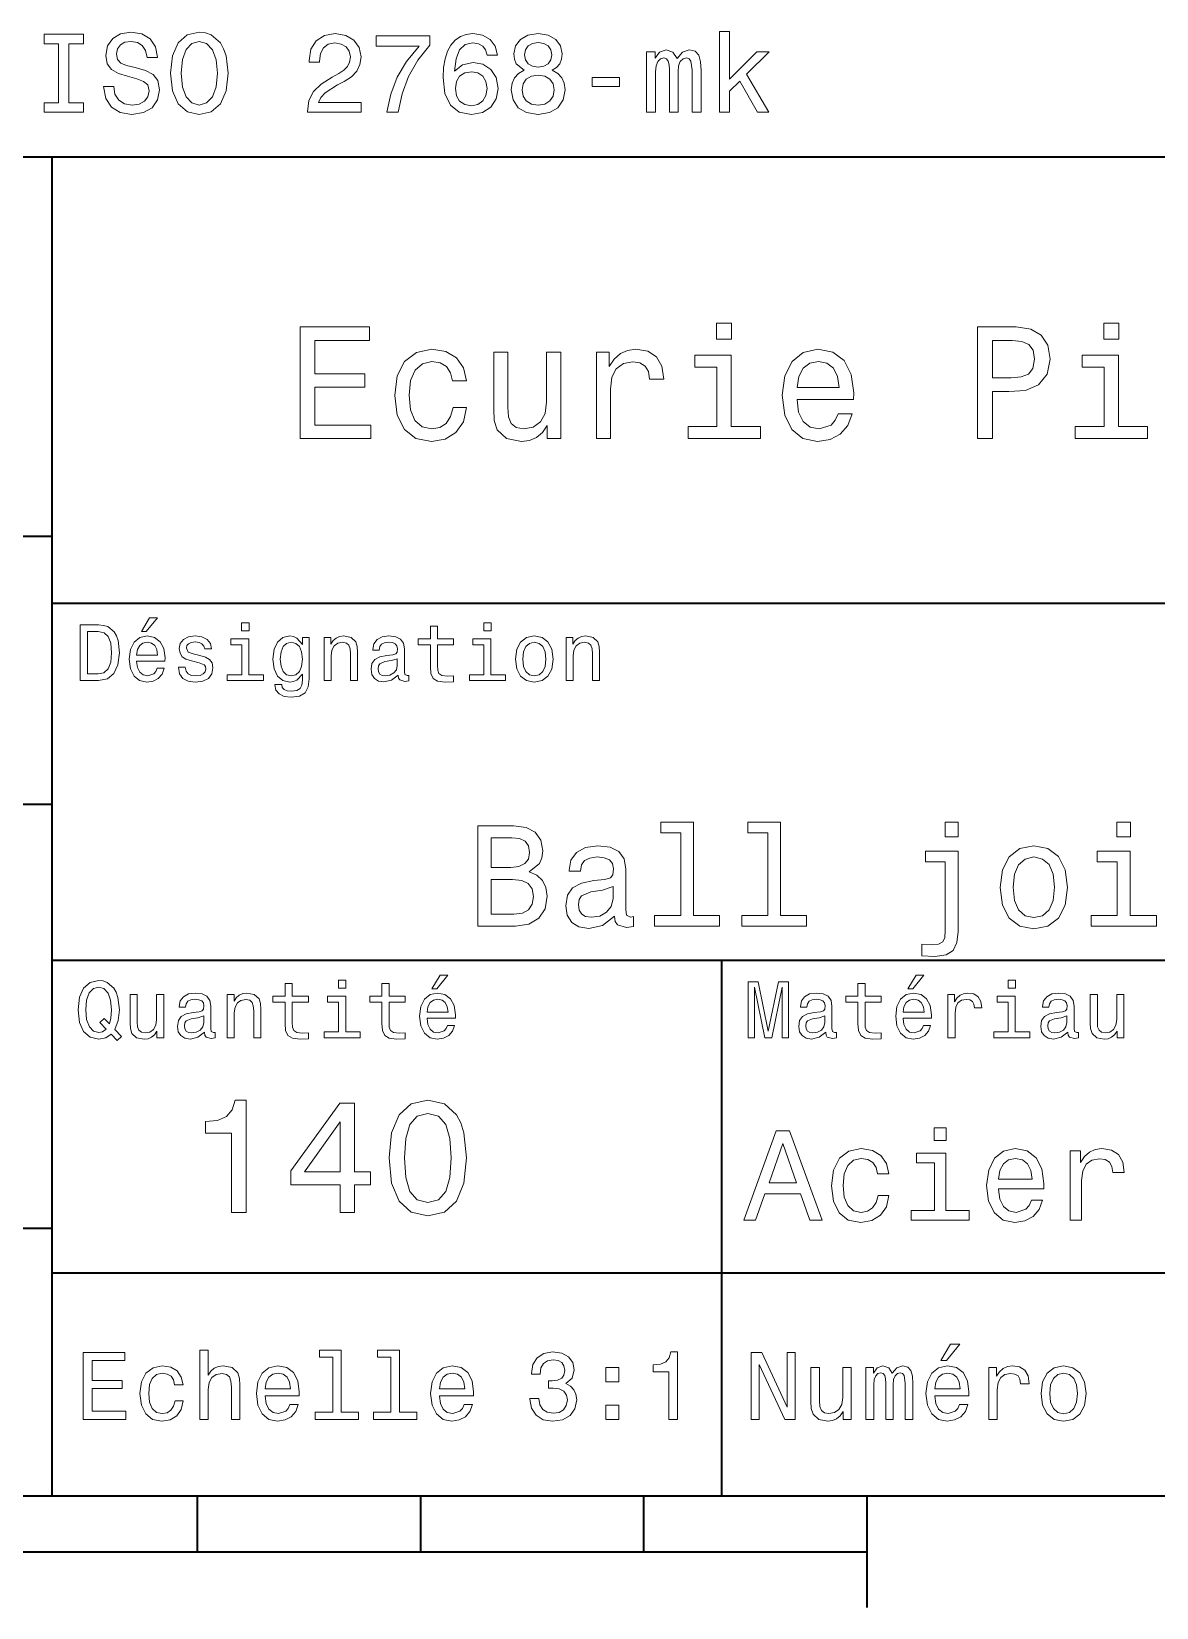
# Model space of a CAD drawing. Extents: x 0 to 297, y 0 to 210.
# Drawn here: x 161.1 to 211.5, y 5 to 75.6 of the extents above; entities that cross this region are included whole.
import ezdxf

# ---------------------------------------------------------------- set-up
doc = ezdxf.new("R2010")
doc.units = 0

msp = doc.modelspace()

# ---------------------------------------------------------------- linework, layer by layer
at = {"color": 7, "lineweight": 35}
for p, q in [((97.543045, 70), (287.54303, 70)), ((162, 10), (162, 70)), ((97, 53), (162, 53)), ((162, 50), (287, 50)), ((97, 41), (162, 41)), ((162, 34), (287, 34)), ((97, 22), (162, 22)), ((162, 20), (287, 20)), ((10, 10), (287, 10)), ((97, 10), (287, 10)), ((98.5, 7.5), (198.5, 7.5))]:
    msp.add_line(p, q, dxfattribs=at)
at = {"color": 7, "lineweight": 35, "ltscale": 0.35}
msp.add_line((192, 20), (192, 34), dxfattribs=at)
at = {"color": 7, "lineweight": 35, "ltscale": 0.25}
msp.add_line((192, 10), (192, 20), dxfattribs=at)
at = {"color": 7, "lineweight": 35, "ltscale": 0.0625}
for p, q in [((168.5, 10), (168.5, 7.5)), ((178.5, 10), (178.5, 7.5)), ((188.5, 10), (188.5, 7.5))]:
    msp.add_line(p, q, dxfattribs=at)
at = {"color": 7, "lineweight": 35, "ltscale": 0.125}
msp.add_line((198.5, 10), (198.5, 5), dxfattribs=at)
at = {"color": 7, "lineweight": 13}
for points in [[(164.758774, 73.153343), (164.299835, 73.153343), (164.400696, 72.618759), (164.652863, 72.225388), (165.041199, 71.988358), (165.565689, 71.902626), (166.085144, 71.983315), (166.47348, 72.205215), (166.720581, 72.5532), (166.811371, 73.012131), (166.735718, 73.425674), (166.523895, 73.69297), (166.180969, 73.869484), (165.722031, 74.000603), (165.328659, 74.096428), (165.071442, 74.207375), (164.925201, 74.368759), (164.879807, 74.620926), (164.925201, 74.84787), (165.05632, 75.019341), (165.258057, 75.13533), (165.535431, 75.175674), (165.817841, 75.125244), (166.039749, 74.989075), (166.186005, 74.762131), (166.256607, 74.454498), (166.715546, 74.454498), (166.715546, 74.464584), (166.634857, 74.938644), (166.397827, 75.291672), (166.024628, 75.513573), (165.520294, 75.589218), (165.066406, 75.513573), (164.713379, 75.301758), (164.486435, 74.973946), (164.405746, 74.550316), (164.471313, 74.172073), (164.662949, 73.914871), (164.965546, 73.743401), (165.379089, 73.612274), (165.787598, 73.496284), (166.09523, 73.38533), (166.28183, 73.223946), (166.347382, 72.9617), (166.286865, 72.694412), (166.130524, 72.492683), (165.893494, 72.3666), (165.585861, 72.326256), (165.24292, 72.381729), (164.980682, 72.543114), (164.81424, 72.805359)], [(167.295517, 73.748444), (167.386292, 72.9617), (167.648544, 72.381729), (168.057037, 72.023659), (168.591629, 71.902626), (169.12117, 72.023659), (169.534714, 72.381729), (169.791916, 72.9617), (169.887726, 73.748444), (169.791916, 74.530144), (169.680969, 74.84787), (169.534714, 75.110115), (169.12117, 75.468185), (168.869003, 75.55896), (168.591629, 75.594269), (168.052002, 75.468185), (167.643494, 75.115158), (167.386292, 74.535187)], [(191.896408, 71.998444), (192.34021, 71.998444), (192.34021, 72.951614), (192.804184, 73.400459), (193.601013, 71.998444), (194.100296, 71.998444), (193.106781, 73.708099), (194.125519, 74.706657), (193.565704, 74.706657), (192.34021, 73.486198), (192.34021, 75.619484), (191.896408, 75.619484)], [(162.287598, 72.422073), (161.642059, 72.422073), (161.642059, 71.998444), (163.397095, 71.998444), (163.397095, 72.422073), (162.751572, 72.422073), (162.751572, 75.074814), (163.397095, 75.074814), (163.397095, 75.498444), (161.642059, 75.498444), (161.642059, 75.074814), (162.287598, 75.074814)], [(167.779663, 73.748444), (167.835144, 74.358673), (168.001572, 74.807518), (168.258774, 75.079857), (168.591629, 75.175674), (168.919434, 75.079857), (169.176636, 74.802475), (169.343079, 74.35363), (169.403595, 73.748444), (169.343079, 73.138214), (169.176636, 72.689369), (168.919434, 72.41703), (168.591629, 72.326256), (168.258774, 72.41703), (168.001572, 72.689369), (167.835144, 73.133171)], [(173.433136, 71.998444), (175.838745, 71.998444), (175.838745, 72.432159), (173.937454, 72.432159), (174.043365, 72.669189), (174.224915, 72.865875), (174.784714, 73.223946), (175.082275, 73.375244), (175.415131, 73.592102), (175.652161, 73.844269), (175.78833, 74.141815), (175.838745, 74.479713), (175.753021, 74.903343), (175.515991, 75.236198), (175.152863, 75.448013), (174.683853, 75.523659), (174.199707, 75.437927), (173.831543, 75.20089), (173.594513, 74.822655), (173.513824, 74.323372), (173.513824, 74.252769), (173.972748, 74.252769), (173.972748, 74.293114), (174.018143, 74.636055), (174.154312, 74.888214), (174.37117, 75.049599), (174.65863, 75.105072), (174.951141, 75.054642), (175.167999, 74.928558), (175.309204, 74.731873), (175.35965, 74.484756), (175.324341, 74.252769), (175.228516, 74.056084), (175.067139, 73.884613), (174.845245, 73.733315), (174.547684, 73.57193), (174.053452, 73.259247), (173.705475, 72.926399), (173.498688, 72.522942), (173.433136, 72.013573)], [(176.998688, 71.998444), (177.508057, 71.998444), (177.6745, 72.830574), (177.966995, 73.607231), (178.380539, 74.328415), (178.920166, 75.004204), (178.920166, 75.422798), (176.519592, 75.422798), (176.519592, 74.96386), (178.43602, 74.96386), (177.881256, 74.283028), (177.462677, 73.57193), (177.170166, 72.815445)], [(181.946106, 74.555359), (181.850281, 74.96386), (181.628387, 75.266457), (181.285446, 75.458099), (180.841644, 75.523659), (180.544098, 75.488358), (180.28688, 75.392532), (180.059937, 75.236198), (179.868286, 75.014297), (179.71701, 74.736916), (179.606049, 74.399017), (179.535446, 74.000603), (179.515274, 73.551758), (179.595963, 72.835617), (179.843079, 72.31617), (180.241486, 72.003487), (180.786163, 71.897575), (181.27536, 71.988358), (181.64856, 72.225388), (181.890625, 72.598587), (181.976364, 73.072655), (181.890625, 73.551758), (181.658646, 73.919914), (181.300568, 74.151901), (180.856766, 74.23259), (180.377655, 74.131729), (180.019592, 73.844269), (180.095245, 74.399017), (180.256622, 74.797432), (180.503754, 75.03447), (180.84668, 75.115158), (181.098846, 75.074814), (181.290497, 74.968903), (181.416565, 74.792389), (181.482132, 74.555359)], [(183.146393, 73.884613), (182.889191, 73.743401), (182.712677, 73.546715), (182.60173, 73.299599), (182.566437, 73.002045), (182.647125, 72.5532), (182.879105, 72.205215), (183.257355, 71.983315), (183.771759, 71.897575), (184.281128, 71.983315), (184.659363, 72.205215), (184.891357, 72.5532), (184.977081, 73.002045), (184.936737, 73.299599), (184.830841, 73.546715), (184.649277, 73.743401), (184.397125, 73.884613), (184.598846, 74.005646), (184.740051, 74.172073), (184.82579, 74.373802), (184.856049, 74.620926), (184.77536, 74.978989), (184.563538, 75.266457), (184.220612, 75.453056), (183.771759, 75.523659), (183.317871, 75.453056), (182.97493, 75.266457), (182.758072, 74.978989), (182.682419, 74.620926), (182.707642, 74.373802), (182.793365, 74.172073)], [(183.16153, 74.580574), (183.201874, 74.802475), (183.322906, 74.973946), (183.514557, 75.079857), (183.771759, 75.120201), (184.023926, 75.079857), (184.215561, 74.973946), (184.336609, 74.802475), (184.381989, 74.580574), (184.336609, 74.35363), (184.215561, 74.177116), (184.023926, 74.061127), (183.771759, 74.025818), (183.514557, 74.06617), (183.322906, 74.177116), (183.201874, 74.35363)], [(188.623352, 71.998444), (189.03186, 71.998444), (189.03186, 73.80896), (189.057068, 74.081299), (189.132721, 74.277985), (189.248718, 74.393974), (189.400009, 74.439369), (189.521042, 74.399017), (189.601746, 74.298157), (189.64209, 74.126686), (189.657211, 73.899742), (189.657211, 71.998444), (190.040497, 71.998444), (190.040497, 73.80896), (190.065704, 74.076256), (190.141357, 74.272942), (190.26239, 74.393974), (190.413696, 74.439369), (190.534729, 74.399017), (190.615417, 74.298157), (190.665863, 73.899742), (190.665863, 71.998444), (191.074356, 71.998444), (191.074356, 73.869484), (191.049133, 74.257813), (190.968445, 74.555359), (190.807068, 74.736916), (190.544815, 74.802475), (190.237183, 74.701614), (190.000153, 74.409103), (189.813553, 74.696571), (189.50087, 74.802475), (189.213409, 74.701614), (189.016724, 74.419189), (189.016724, 74.706657), (188.623352, 74.706657)], [(181.487183, 73.067612), (181.431702, 72.749886), (181.290497, 72.507813), (181.063538, 72.346428), (180.781128, 72.295998), (180.483582, 72.346428), (180.256622, 72.502769), (180.110382, 72.744843), (180.064972, 73.062561), (180.115417, 73.375244), (180.256622, 73.612274), (180.488617, 73.763573), (180.8013, 73.819046), (181.073639, 73.763573), (181.290497, 73.617317), (181.431702, 73.380287)], [(183.050568, 73.012131), (183.095963, 73.279427), (183.242218, 73.481155), (183.469162, 73.612274), (183.771759, 73.657669), (184.069305, 73.612274), (184.296265, 73.481155), (184.442505, 73.279427), (184.49295, 73.012131), (184.442505, 72.72467), (184.296265, 72.507813), (184.069305, 72.3666), (183.771759, 72.321213), (183.469162, 72.3666), (183.242218, 72.507813), (183.095963, 72.72467)], [(186.197556, 73.153343), (187.418015, 73.153343), (187.418015, 73.551758), (186.197556, 73.551758)], [(173.109512, 57.381123), (176.279541, 57.381123), (176.279541, 57.986309), (173.772339, 57.986309), (173.772339, 59.679394), (176.005768, 59.679394), (176.005768, 60.277374), (173.772339, 60.277374), (173.772339, 61.775936), (176.221893, 61.775936), (176.221893, 62.381123), (173.109512, 62.381123)], [(192.439484, 62.554031), (191.769455, 62.554031), (191.769455, 61.833572), (192.439484, 61.833572)], [(203.462524, 57.381123), (204.125351, 57.381123), (204.125351, 59.492073), (204.860229, 59.492073), (205.602295, 59.528095), (206.193085, 59.780258), (206.574921, 60.270172), (206.704605, 60.940201), (206.603745, 61.559795), (206.315552, 62.013687), (205.840057, 62.287464), (205.191635, 62.381123), (203.462524, 62.381123)], [(209.788177, 62.554031), (209.118149, 62.554031), (209.118149, 61.833572), (209.788177, 61.833572)], [(205.01152, 61.76873), (205.443802, 61.725502), (205.760803, 61.588615), (205.94812, 61.336452), (206.01297, 60.940201), (205.940918, 60.522331), (205.746399, 60.270172), (205.414978, 60.140488), (204.96109, 60.104465), (204.125351, 60.104465), (204.125351, 61.76873)], [(179.932281, 59.967579), (180.559082, 59.967579), (180.429398, 60.543945), (180.119598, 60.997837), (179.636887, 61.278816), (179.010086, 61.386887), (178.318436, 61.242794), (177.792511, 60.839336), (177.46109, 60.183716), (177.345825, 59.304752), (177.453888, 58.432995), (177.778091, 57.78458), (178.289627, 57.381123), (178.988464, 57.244236), (179.608063, 57.352303), (180.090775, 57.6549), (180.42218, 58.130402), (180.566284, 58.764408), (179.96109, 58.764408), (179.853027, 58.36095), (179.651291, 58.058357), (179.363113, 57.871037), (179.010086, 57.8134), (178.570602, 57.907059), (178.253601, 58.195244), (178.059082, 58.663544), (177.994232, 59.326366), (178.059082, 59.974781), (178.260803, 60.443081), (178.585007, 60.731266), (179.010086, 60.83213), (179.38472, 60.767288), (179.66571, 60.601585), (179.853027, 60.327808)], [(184.788177, 61.25), (184.154175, 61.25), (184.154175, 59.016571), (184.082123, 58.497837), (183.873199, 58.123196), (183.548996, 57.892651), (183.123917, 57.820602), (182.785294, 57.878242), (182.569168, 58.051151), (182.446686, 58.346542), (182.417862, 58.764408), (182.417862, 61.25), (181.783859, 61.25), (181.783859, 58.706772), (181.805481, 58.195244), (181.942368, 57.770172), (182.360229, 57.381123), (183.030258, 57.244236), (183.390488, 57.294666), (183.700287, 57.424351), (183.966858, 57.647694), (184.182999, 57.971901), (184.182999, 57.381123), (184.788177, 57.381123)], [(186.380402, 57.381123), (187.014404, 57.381123), (187.014404, 59.592937), (187.079254, 60.12608), (187.273773, 60.507923), (187.590775, 60.738472), (188.015854, 60.817722), (188.332855, 60.767288), (188.570602, 60.623199), (188.714691, 60.378242), (188.765121, 60.046829), (189.406342, 60.046829), (189.319885, 60.630402), (189.082123, 61.048271), (188.685883, 61.30043), (188.145538, 61.386887), (187.778091, 61.32925), (187.46109, 61.185158), (187.180115, 60.940201), (186.956772, 60.608788), (186.956772, 61.25), (186.380402, 61.25)], [(192.417862, 57.914265), (192.417862, 61.120316), (190.789627, 61.120316), (190.789627, 60.579971), (191.783859, 60.579971), (191.783859, 57.914265), (190.48703, 57.914265), (190.48703, 57.381123), (193.729111, 57.381123), (193.729111, 57.914265)], [(195.37175, 59.131844), (197.907776, 59.131844), (197.914978, 59.427231), (197.799713, 60.255764), (197.482712, 60.875359), (196.978378, 61.25), (196.30835, 61.386887), (195.65274, 61.242794), (195.148407, 60.839336), (194.824203, 60.183716), (194.708923, 59.319164), (194.817001, 58.432995), (195.141205, 57.78458), (195.638321, 57.381123), (196.286743, 57.244236), (196.848694, 57.337894), (197.309799, 57.582851), (197.648407, 57.971901), (197.842941, 58.490631), (197.216141, 58.490631), (197.086456, 58.20245), (196.899139, 57.986309), (196.365997, 57.8134), (195.955322, 57.892651), (195.645538, 58.14481), (195.443802, 58.555473), (195.37175, 59.110229)], [(195.37175, 59.664986), (195.451004, 60.162102), (195.645538, 60.529537), (195.940918, 60.75288), (196.329971, 60.83213), (196.711807, 60.75288), (197.007202, 60.529537), (197.187317, 60.162102), (197.252167, 59.664986)], [(209.766571, 57.914265), (209.766571, 61.120316), (208.138321, 61.120316), (208.138321, 60.579971), (209.132568, 60.579971), (209.132568, 57.914265), (207.835724, 57.914265), (207.835724, 57.381123), (211.077805, 57.381123), (211.077805, 57.914265)], [(164.080688, 49.030979), (163.248566, 49.030979), (163.248566, 46.530979), (164.080688, 46.530979), (164.473343, 46.610229), (164.765137, 46.851585), (164.945251, 47.244236), (165.010086, 47.780979), (164.952454, 48.328529), (164.880402, 48.544666), (164.779541, 48.717579), (164.487747, 48.951729), (164.296829, 49.009365)], [(164.055481, 48.731987), (164.329254, 48.677952), (164.516571, 48.512245), (164.628235, 48.216858), (164.664261, 47.780979), (164.624634, 47.359509), (164.51297, 47.064121), (164.322052, 46.887608), (164.055481, 46.829971), (163.583572, 46.829971), (163.583572, 48.731987)], [(166.004318, 48.728386), (166.216858, 48.728386), (166.717575, 49.340778), (166.364548, 49.340778)], [(170.824203, 49.117435), (170.489197, 49.117435), (170.489197, 48.757202), (170.824203, 48.757202)], [(178.943802, 48.130402), (178.943802, 47.161381), (178.965424, 46.84798), (179.066284, 46.631844), (179.268005, 46.505764), (179.610229, 46.462536), (179.984863, 46.480545), (179.984863, 46.754322), (179.71109, 46.732708), (179.46254, 46.761528), (179.329254, 46.851585), (179.271606, 47.00288), (179.260803, 47.215416), (179.260803, 48.130402), (179.984863, 48.130402), (179.984863, 48.400574), (179.260803, 48.400574), (179.260803, 48.966137), (178.943802, 48.966137), (178.943802, 48.400574), (178.396255, 48.400574), (178.396255, 48.130402)], [(181.667145, 49.117435), (181.332138, 49.117435), (181.332138, 48.757202), (181.667145, 48.757202)], [(165.784576, 47.406338), (167.052597, 47.406338), (167.056198, 47.554035), (166.998566, 47.9683), (166.840057, 48.278099), (166.587891, 48.465416), (166.252884, 48.533859), (165.925079, 48.461815), (165.672913, 48.260086), (165.510803, 47.932278), (165.453171, 47.5), (165.507202, 47.056915), (165.669312, 46.732708), (165.917862, 46.530979), (166.242081, 46.462536), (166.523056, 46.509365), (166.753601, 46.631844), (166.922913, 46.826366), (167.020172, 47.085735), (166.706772, 47.085735), (166.641937, 46.941643), (166.548264, 46.833572), (166.281708, 46.747116), (166.07637, 46.786743), (165.921463, 46.912823), (165.820602, 47.118156), (165.784576, 47.395531)], [(165.784576, 47.672909), (165.824203, 47.921471), (165.921463, 48.105186), (166.069168, 48.216858), (166.263687, 48.256485), (166.454605, 48.216858), (166.60231, 48.105186), (166.692368, 47.921471), (166.724777, 47.672909)], [(168.623199, 47.658501), (168.317001, 47.730545), (168.090057, 47.8134), (168.014404, 47.982708), (168.036026, 48.101585), (168.111664, 48.188038), (168.234146, 48.242073), (168.41066, 48.263687), (168.579971, 48.242073), (168.713257, 48.177231), (168.799713, 48.079971), (168.835739, 47.950287), (169.145538, 47.950287), (169.145538, 47.957493), (169.091492, 48.191643), (168.943802, 48.375359), (168.713257, 48.490635), (168.41066, 48.533859), (168.104462, 48.490635), (167.881119, 48.371758), (167.740631, 48.195244), (167.697403, 47.971901), (167.729828, 47.755764), (167.830688, 47.604465), (167.996399, 47.496399), (168.237747, 47.42075), (168.590775, 47.334293), (168.806915, 47.244236), (168.864548, 47.172188), (168.886169, 47.064121), (168.853745, 46.930836), (168.767288, 46.829971), (168.626801, 46.765129), (168.439484, 46.743515), (168.241348, 46.765129), (168.09726, 46.840778), (168, 46.963257), (167.960373, 47.132565), (167.654175, 47.132565), (167.704605, 46.844379), (167.85231, 46.635445), (168.086456, 46.509365), (168.41066, 46.462536), (168.749283, 46.509365), (168.997833, 46.635445), (169.149139, 46.837173), (169.203171, 47.100143), (169.163544, 47.327087), (169.05188, 47.481987), (168.868149, 47.582851)], [(170.8134, 46.79755), (170.8134, 48.400574), (169.999283, 48.400574), (169.999283, 48.130402), (170.496399, 48.130402), (170.496399, 46.79755), (169.847977, 46.79755), (169.847977, 46.530979), (171.469025, 46.530979), (171.469025, 46.79755)], [(173.518738, 46.617435), (173.518738, 48.465416), (173.216141, 48.465416), (173.216141, 48.152016), (172.967575, 48.4366), (172.816284, 48.508644), (172.646973, 48.533859), (172.340775, 48.461815), (172.103027, 48.260086), (171.94812, 47.935879), (171.894089, 47.5), (171.94812, 47.060516), (172.103027, 46.736309), (172.340775, 46.530979), (172.646973, 46.462536), (172.819885, 46.487751), (172.963974, 46.552593), (173.216141, 46.826366), (173.216141, 46.552593), (173.187317, 46.336456), (173.108063, 46.181557), (172.956772, 46.091499), (172.729828, 46.059078), (172.531708, 46.080692), (172.391205, 46.134727), (172.30835, 46.228386), (172.283142, 46.354465), (171.976944, 46.354465), (171.976944, 46.340057), (172.023773, 46.109509), (172.167862, 45.9366), (172.398407, 45.824928), (172.711823, 45.785301), (173.086456, 45.839336), (173.335022, 45.990635), (173.47551, 46.253601)], [(172.221909, 47.5), (172.254318, 47.820606), (172.351593, 48.058357), (172.502884, 48.198845), (172.704605, 48.249279), (172.917145, 48.198845), (173.075653, 48.058357), (173.172913, 47.820606), (173.208939, 47.5), (173.172913, 47.172188), (173.075653, 46.938038), (172.917145, 46.793949), (172.704605, 46.747116), (172.502884, 46.793949), (172.351593, 46.938038), (172.254318, 47.175793)], [(174.181549, 46.530979), (174.498566, 46.530979), (174.498566, 47.647694), (174.530975, 47.903458), (174.635452, 48.090778), (174.797546, 48.206051), (175.013687, 48.249279), (175.1866, 48.213257), (175.294662, 48.115993), (175.348709, 47.953888), (175.366714, 47.737751), (175.366714, 46.530979), (175.683716, 46.530979), (175.683716, 47.802593), (175.669312, 48.058357), (175.604462, 48.270893), (175.391937, 48.465416), (175.060516, 48.533859), (174.876801, 48.508644), (174.721909, 48.440201), (174.588623, 48.324928), (174.484146, 48.170029), (174.484146, 48.465416), (174.181549, 48.465416)], [(177.499283, 46.783142), (177.499283, 46.772335), (177.517288, 46.649857), (177.57132, 46.5634), (177.798264, 46.494957), (177.974777, 46.523773), (177.974777, 46.76873), (177.899139, 46.757923), (177.798264, 46.804756), (177.780258, 46.948845), (177.780258, 47.950287), (177.73703, 48.206051), (177.610947, 48.386166), (177.391205, 48.494236), (177.081406, 48.533859), (176.778824, 48.490635), (176.555481, 48.368156), (176.414978, 48.177231), (176.368149, 47.925072), (176.368149, 47.903458), (176.65274, 47.903458), (176.677948, 48.054756), (176.757202, 48.162823), (176.886887, 48.227665), (177.070602, 48.25288), (177.247116, 48.234871), (177.373199, 48.180836), (177.448853, 48.087173), (177.47406, 47.957493), (177.459656, 47.806194), (177.402023, 47.730545), (177.257919, 47.694523), (176.987747, 47.665707), (176.677948, 47.600864), (176.458206, 47.485592), (176.328537, 47.305473), (176.28891, 47.038906), (176.324921, 46.801151), (176.4366, 46.624638), (176.616714, 46.512966), (176.86528, 46.473343), (177.200287, 46.548992)], [(181.656342, 46.79755), (181.656342, 48.400574), (180.842224, 48.400574), (180.842224, 48.130402), (181.33934, 48.130402), (181.33934, 46.79755), (180.690918, 46.79755), (180.690918, 46.530979), (182.311966, 46.530979), (182.311966, 46.79755)], [(182.762253, 47.496399), (182.819885, 47.056915), (182.985596, 46.732708), (183.248566, 46.530979), (183.601593, 46.462536), (183.951004, 46.530979), (184.213974, 46.729107), (184.379684, 47.053314), (184.440918, 47.496399), (184.379684, 47.935879), (184.213974, 48.263687), (183.951004, 48.461815), (183.601593, 48.533859), (183.248566, 48.461815), (182.985596, 48.260086), (182.819885, 47.935879)], [(183.086456, 47.5), (183.118881, 47.824207), (183.219742, 48.058357), (183.381851, 48.20245), (183.601593, 48.25288), (183.817719, 48.20245), (183.979828, 48.061958), (184.080688, 47.824207), (184.116714, 47.5), (184.080688, 47.172188), (183.979828, 46.934437), (183.817719, 46.790344), (183.601593, 46.743515), (183.381851, 46.790344), (183.219742, 46.934437), (183.118881, 47.172188)], [(185.024506, 46.530979), (185.341492, 46.530979), (185.341492, 47.647694), (185.373917, 47.903458), (185.478394, 48.090778), (185.640488, 48.206051), (185.856628, 48.249279), (186.029541, 48.213257), (186.137604, 48.115993), (186.19165, 47.953888), (186.209656, 47.737751), (186.209656, 46.530979), (186.526657, 46.530979), (186.526657, 47.802593), (186.512253, 48.058357), (186.447403, 48.270893), (186.234879, 48.465416), (185.903458, 48.533859), (185.719742, 48.508644), (185.56485, 48.440201), (185.431564, 48.324928), (185.327087, 48.170029), (185.327087, 48.465416), (185.024506, 48.465416)], [(177.463257, 47.208214), (177.420029, 47.020893), (177.304749, 46.876801), (177.131851, 46.783142), (176.919312, 46.750721), (176.782425, 46.76873), (176.68515, 46.826366), (176.623917, 46.927231), (176.605911, 47.067722), (176.620316, 47.193802), (176.677948, 47.283859), (176.908508, 47.384727), (177.200287, 47.427952), (177.463257, 47.514408)], [(183.372482, 37.961815), (183.82637, 38.337894), (183.943085, 38.590778), (183.981995, 38.902016), (183.89769, 39.388329), (183.644806, 39.738472), (183.236313, 39.95245), (182.66571, 40.030258), (181.064117, 40.030258), (181.064117, 35.530258), (182.756485, 35.530258), (183.359512, 35.621037), (183.806915, 35.886887), (184.085739, 36.308357), (184.182999, 36.87896), (184.124634, 37.261528), (183.969025, 37.57925), (183.716141, 37.812679)], [(190.161377, 39.706051), (190.161377, 36.010086), (188.987747, 36.010086), (188.987747, 35.530258), (191.899139, 35.530258), (191.899139, 36.010086), (190.731995, 36.010086), (190.731995, 40.185879), (189.266571, 40.185879), (189.266571, 39.706051)], [(194.064835, 39.706051), (194.064835, 36.010086), (192.891205, 36.010086), (192.891205, 35.530258), (195.802597, 35.530258), (195.802597, 36.010086), (194.635452, 36.010086), (194.635452, 40.185879), (193.170029, 40.185879), (193.170029, 39.706051)], [(202.585022, 40.185879), (202.014404, 40.185879), (202.014404, 39.537464), (202.585022, 39.537464)], [(210.307632, 40.185879), (209.704605, 40.185879), (209.704605, 39.537464), (210.307632, 39.537464)], [(182.542511, 38.162823), (181.66066, 38.162823), (181.66066, 39.492073), (182.594376, 39.492073), (182.944519, 39.453171), (183.190918, 39.336452), (183.340057, 39.135445), (183.391937, 38.837173), (183.333572, 38.538902), (183.177948, 38.331409), (182.912109, 38.201729)], [(187.191635, 35.98415), (187.191635, 35.964695), (187.22406, 35.744236), (187.32132, 35.588615), (187.729828, 35.465416), (188.047546, 35.517288), (188.047546, 35.958214), (187.911377, 35.938759), (187.729828, 36.023052), (187.697403, 36.282421), (187.697403, 38.085014), (187.619598, 38.545387), (187.392654, 38.869595), (186.997116, 39.064121), (186.439484, 39.135445), (185.894806, 39.057636), (185.492798, 38.837173), (185.239914, 38.493515), (185.155624, 38.039623), (185.155624, 38.000721), (185.667862, 38.000721), (185.713257, 38.273052), (185.855911, 38.467579), (186.08934, 38.584293), (186.420029, 38.629681), (186.737747, 38.59726), (186.964691, 38.5), (187.100861, 38.331409), (187.146255, 38.09798), (187.120316, 37.825645), (187.016571, 37.68948), (186.757202, 37.624638), (186.270889, 37.572765), (185.713257, 37.456051), (185.317719, 37.248558), (185.08429, 36.924351), (185.01297, 36.444523), (185.077805, 36.016571), (185.278824, 35.698845), (185.603027, 35.497837), (186.05043, 35.426514), (186.653458, 35.562679)], [(200.963974, 34.719738), (200.963974, 34.207493), (201.547546, 34.175072), (202.046829, 34.239914), (202.364548, 34.440922), (202.533142, 34.791065), (202.585022, 35.290344), (202.585022, 38.895531), (201.119598, 38.895531), (201.119598, 38.409222), (202.014404, 38.409222), (202.014404, 35.335735), (201.988464, 35.024494), (201.904175, 34.829971), (201.716141, 34.719738), (201.398407, 34.687317)], [(204.471893, 37.268009), (204.575653, 36.476944), (204.873917, 35.893372), (205.34726, 35.530258), (205.982712, 35.407059), (206.611664, 35.530258), (207.085022, 35.886887), (207.383286, 36.470459), (207.493515, 37.268009), (207.383286, 38.059078), (207.085022, 38.649136), (206.611664, 39.005764), (205.982712, 39.135445), (205.34726, 39.005764), (204.873917, 38.642651), (204.575653, 38.059078)], [(210.288177, 36.010086), (210.288177, 38.895531), (208.822769, 38.895531), (208.822769, 38.409222), (209.717575, 38.409222), (209.717575, 36.010086), (208.55043, 36.010086), (208.55043, 35.530258), (211.468292, 35.530258), (211.468292, 36.010086)], [(205.055481, 37.274494), (205.113831, 37.858067), (205.295395, 38.279537), (205.587173, 38.538902), (205.982712, 38.629681), (206.371765, 38.538902), (206.663544, 38.286022), (206.845093, 37.858067), (206.909943, 37.274494), (206.845093, 36.684437), (206.663544, 36.256481), (206.371765, 35.997116), (205.982712, 35.912823), (205.587173, 35.997116), (205.295395, 36.256481), (205.113831, 36.684437)], [(182.68515, 36.068443), (181.66066, 36.068443), (181.66066, 37.618156), (182.626801, 37.618156), (183.035309, 37.572765), (183.327087, 37.4366), (183.502167, 37.203171), (183.560516, 36.865993), (183.502167, 36.509365), (183.340057, 36.262966), (183.067719, 36.113831)], [(187.126801, 36.749279), (187.048996, 36.412102), (186.841492, 36.152737), (186.530258, 35.98415), (186.14769, 35.925793), (185.901291, 35.958214), (185.726227, 36.061958), (185.615997, 36.243515), (185.583572, 36.496395), (185.609512, 36.723343), (185.713257, 36.885445), (186.128235, 37.067001), (186.653458, 37.14481), (187.126801, 37.30043)], [(179.015854, 32.728386), (179.228394, 32.728386), (179.729111, 33.340778), (179.376083, 33.340778)], [(200.341492, 32.728386), (200.554031, 32.728386), (201.054749, 33.340778), (200.701736, 33.340778)], [(164.642654, 30.685879), (164.916428, 30.401297), (165.107346, 30.592218), (164.811966, 30.894812), (164.963257, 31.305475), (165.010086, 31.780979), (164.941635, 32.339336), (164.862396, 32.56628), (164.757919, 32.753601), (164.46254, 33.009365), (164.282425, 33.074207), (164.08429, 33.099422), (163.702454, 33.009365), (163.41066, 32.757202), (163.223343, 32.342937), (163.158508, 31.780979), (163.223343, 31.219019), (163.407059, 30.804754), (163.698853, 30.54899), (164.08429, 30.462536), (164.39769, 30.520172)], [(164.41571, 30.916426), (164.260803, 30.801151), (164.08429, 30.765129), (163.850143, 30.829971), (163.666428, 31.024494), (163.543945, 31.341497), (163.504318, 31.780979), (163.543945, 32.216858), (163.662827, 32.537464), (163.846542, 32.731987), (164.08429, 32.80043), (164.318451, 32.731987), (164.502167, 32.533859), (164.621033, 32.213257), (164.664261, 31.780979), (164.631851, 31.40634), (164.5634, 31.150576), (164.329254, 31.395533), (164.13472, 31.211815)], [(168.824921, 30.78314), (168.824921, 30.772333), (168.842941, 30.649855), (168.896973, 30.5634), (169.123917, 30.494957), (169.30043, 30.523775), (169.30043, 30.768732), (169.224777, 30.757925), (169.123917, 30.804754), (169.105911, 30.948847), (169.105911, 31.950287), (169.062683, 32.206051), (168.9366, 32.386166), (168.716858, 32.494236), (168.407059, 32.533859), (168.104462, 32.490635), (167.881119, 32.368156), (167.740631, 32.177231), (167.693802, 31.925072), (167.693802, 31.903458), (167.978394, 31.903458), (168.003601, 32.054756), (168.082855, 32.162823), (168.21254, 32.227665), (168.396255, 32.25288), (168.572769, 32.234871), (168.698853, 32.180836), (168.77449, 32.087173), (168.799713, 31.957493), (168.785309, 31.806194), (168.727661, 31.730547), (168.583572, 31.694523), (168.3134, 31.665705), (168.003601, 31.600864), (167.783859, 31.48559), (167.654175, 31.305475), (167.614548, 31.038904), (167.650574, 30.801151), (167.762253, 30.62464), (167.942368, 30.512968), (168.190918, 30.473343), (168.52594, 30.54899)], [(169.844376, 30.530979), (170.161377, 30.530979), (170.161377, 31.647694), (170.193802, 31.903458), (170.298279, 32.090778), (170.460373, 32.206051), (170.676514, 32.249279), (170.849426, 32.213257), (170.957489, 32.115993), (171.011536, 31.95389), (171.029541, 31.737751), (171.029541, 30.530979), (171.346542, 30.530979), (171.346542, 31.802593), (171.332138, 32.058357), (171.267288, 32.270893), (171.054749, 32.465416), (170.723343, 32.533859), (170.539627, 32.508644), (170.38472, 32.440201), (170.251434, 32.324928), (170.146973, 32.170029), (170.146973, 32.465416), (169.844376, 32.465416)], [(172.438034, 32.130402), (172.438034, 31.161383), (172.459656, 30.847982), (172.560516, 30.631844), (172.762253, 30.505762), (173.104462, 30.462536), (173.479111, 30.480547), (173.479111, 30.754322), (173.205338, 30.732708), (172.956772, 30.761526), (172.823486, 30.851583), (172.765854, 31.002882), (172.755035, 31.215418), (172.755035, 32.130402), (173.479111, 32.130402), (173.479111, 32.400574), (172.755035, 32.400574), (172.755035, 32.966137), (172.438034, 32.966137), (172.438034, 32.400574), (171.890488, 32.400574), (171.890488, 32.130402)], [(175.161377, 33.117435), (174.82637, 33.117435), (174.82637, 32.757202), (175.161377, 32.757202)], [(176.775223, 32.130402), (176.775223, 31.161383), (176.796829, 30.847982), (176.89769, 30.631844), (177.099426, 30.505762), (177.44165, 30.462536), (177.816284, 30.480547), (177.816284, 30.754322), (177.542511, 30.732708), (177.293945, 30.761526), (177.16066, 30.851583), (177.103027, 31.002882), (177.092224, 31.215418), (177.092224, 32.130402), (177.816284, 32.130402), (177.816284, 32.400574), (177.092224, 32.400574), (177.092224, 32.966137), (176.775223, 32.966137), (176.775223, 32.400574), (176.227661, 32.400574), (176.227661, 32.130402)], [(178.796112, 31.40634), (180.064117, 31.40634), (180.067719, 31.554033), (180.010086, 31.9683), (179.851593, 32.278099), (179.599426, 32.465416), (179.264404, 32.533859), (178.9366, 32.461815), (178.684433, 32.260086), (178.522339, 31.932276), (178.464691, 31.5), (178.518738, 31.056915), (178.680832, 30.732708), (178.929398, 30.530979), (179.253601, 30.462536), (179.534576, 30.509365), (179.765137, 30.631844), (179.934433, 30.826368), (180.031708, 31.085733), (179.718292, 31.085733), (179.653458, 30.941643), (179.559799, 30.833572), (179.293228, 30.747118), (179.087891, 30.786743), (178.932999, 30.912823), (178.832138, 31.118155), (178.796112, 31.395533)], [(193.183716, 30.530979), (193.46109, 30.530979), (193.46109, 32.80043), (193.929398, 30.530979), (194.239197, 30.530979), (194.703888, 32.80043), (194.703888, 30.530979), (194.984863, 30.530979), (194.984863, 33.030979), (194.545395, 33.030979), (194.08429, 30.826368), (193.626801, 33.030979), (193.183716, 33.030979)], [(196.656342, 30.78314), (196.656342, 30.772333), (196.674347, 30.649855), (196.728394, 30.5634), (196.955338, 30.494957), (197.131851, 30.523775), (197.131851, 30.768732), (197.056198, 30.757925), (196.955338, 30.804754), (196.937317, 30.948847), (196.937317, 31.950287), (196.894089, 32.206051), (196.768005, 32.386166), (196.548264, 32.494236), (196.23848, 32.533859), (195.935883, 32.490635), (195.71254, 32.368156), (195.572052, 32.177231), (195.525223, 31.925072), (195.525223, 31.903458), (195.809799, 31.903458), (195.835022, 32.054756), (195.914261, 32.162823), (196.043945, 32.227665), (196.227661, 32.25288), (196.404175, 32.234871), (196.530258, 32.180836), (196.605911, 32.087173), (196.631119, 31.957493), (196.616714, 31.806194), (196.559082, 31.730547), (196.414978, 31.694523), (196.144806, 31.665705), (195.835022, 31.600864), (195.61528, 31.48559), (195.485596, 31.305475), (195.445969, 31.038904), (195.481995, 30.801151), (195.593658, 30.62464), (195.773773, 30.512968), (196.022339, 30.473343), (196.357346, 30.54899)], [(198.100861, 32.130402), (198.100861, 31.161383), (198.122482, 30.847982), (198.223343, 30.631844), (198.425079, 30.505762), (198.767288, 30.462536), (199.141937, 30.480547), (199.141937, 30.754322), (198.868149, 30.732708), (198.619598, 30.761526), (198.486313, 30.851583), (198.42868, 31.002882), (198.417862, 31.215418), (198.417862, 32.130402), (199.141937, 32.130402), (199.141937, 32.400574), (198.417862, 32.400574), (198.417862, 32.966137), (198.100861, 32.966137), (198.100861, 32.400574), (197.553314, 32.400574), (197.553314, 32.130402)], [(200.121765, 31.40634), (201.389771, 31.40634), (201.393372, 31.554033), (201.335739, 31.9683), (201.177231, 32.278099), (200.925079, 32.465416), (200.590057, 32.533859), (200.262253, 32.461815), (200.010086, 32.260086), (199.847977, 31.932276), (199.790344, 31.5), (199.844376, 31.056915), (200.006485, 30.732708), (200.255051, 30.530979), (200.579254, 30.462536), (200.860229, 30.509365), (201.090775, 30.631844), (201.260086, 30.826368), (201.357346, 31.085733), (201.043945, 31.085733), (200.979111, 30.941643), (200.885452, 30.833572), (200.618881, 30.747118), (200.413544, 30.786743), (200.258652, 30.912823), (200.157776, 31.118155), (200.121765, 31.395533)], [(202.131851, 30.530979), (202.448853, 30.530979), (202.448853, 31.636887), (202.481262, 31.903458), (202.578537, 32.094379), (202.73703, 32.209652), (202.94957, 32.249279), (203.108063, 32.224064), (203.226944, 32.152016), (203.298996, 32.029537), (203.324203, 31.863832), (203.644806, 31.863832), (203.601593, 32.155621), (203.482712, 32.364552), (203.284576, 32.490635), (203.014404, 32.533859), (202.830688, 32.505043), (202.672195, 32.432995), (202.531708, 32.310516), (202.420029, 32.144814), (202.420029, 32.465416), (202.131851, 32.465416)], [(205.161377, 33.117435), (204.82637, 33.117435), (204.82637, 32.757202), (205.161377, 32.757202)], [(207.499283, 30.78314), (207.499283, 30.772333), (207.517288, 30.649855), (207.57132, 30.5634), (207.798264, 30.494957), (207.974777, 30.523775), (207.974777, 30.768732), (207.899139, 30.757925), (207.798264, 30.804754), (207.780258, 30.948847), (207.780258, 31.950287), (207.73703, 32.206051), (207.610947, 32.386166), (207.391205, 32.494236), (207.081406, 32.533859), (206.778824, 32.490635), (206.555481, 32.368156), (206.414978, 32.177231), (206.368149, 31.925072), (206.368149, 31.903458), (206.65274, 31.903458), (206.677948, 32.054756), (206.757202, 32.162823), (206.886887, 32.227665), (207.070602, 32.25288), (207.247116, 32.234871), (207.373199, 32.180836), (207.448853, 32.087173), (207.47406, 31.957493), (207.459656, 31.806194), (207.402023, 31.730547), (207.257919, 31.694523), (206.987747, 31.665705), (206.677948, 31.600864), (206.458206, 31.48559), (206.328537, 31.305475), (206.28891, 31.038904), (206.324921, 30.801151), (206.4366, 30.62464), (206.616714, 30.512968), (206.86528, 30.473343), (207.200287, 30.54899)], [(166.998566, 32.465416), (166.681549, 32.465416), (166.681549, 31.348703), (166.645538, 31.089336), (166.541061, 30.902016), (166.378967, 30.786743), (166.166428, 30.750719), (165.997116, 30.779539), (165.889053, 30.865993), (165.827805, 31.013687), (165.8134, 31.222622), (165.8134, 32.465416), (165.496399, 32.465416), (165.496399, 31.193804), (165.507202, 30.93804), (165.575653, 30.725504), (165.784576, 30.530979), (166.119598, 30.462536), (166.299713, 30.487751), (166.454605, 30.552593), (166.587891, 30.664265), (166.695969, 30.826368), (166.695969, 30.530979), (166.998566, 30.530979)], [(175.150574, 30.79755), (175.150574, 32.400574), (174.336456, 32.400574), (174.336456, 32.130402), (174.833572, 32.130402), (174.833572, 30.79755), (174.185165, 30.79755), (174.185165, 30.530979), (175.806198, 30.530979), (175.806198, 30.79755)], [(178.796112, 31.672911), (178.835739, 31.921469), (178.932999, 32.105186), (179.080688, 32.216858), (179.275208, 32.256485), (179.466141, 32.216858), (179.613831, 32.105186), (179.703888, 31.921469), (179.736313, 31.672911)], [(200.121765, 31.672911), (200.161377, 31.921469), (200.258652, 32.105186), (200.406342, 32.216858), (200.600861, 32.256485), (200.791794, 32.216858), (200.939484, 32.105186), (201.029541, 31.921469), (201.061966, 31.672911)], [(205.150574, 30.79755), (205.150574, 32.400574), (204.336456, 32.400574), (204.336456, 32.130402), (204.833572, 32.130402), (204.833572, 30.79755), (204.185165, 30.79755), (204.185165, 30.530979), (205.806198, 30.530979), (205.806198, 30.79755)], [(210.010086, 32.465416), (209.693085, 32.465416), (209.693085, 31.348703), (209.657059, 31.089336), (209.552597, 30.902016), (209.390488, 30.786743), (209.177948, 30.750719), (209.008636, 30.779539), (208.900574, 30.865993), (208.83934, 31.013687), (208.824921, 31.222622), (208.824921, 32.465416), (208.507919, 32.465416), (208.507919, 31.193804), (208.518738, 30.93804), (208.587173, 30.725504), (208.796112, 30.530979), (209.131119, 30.462536), (209.311234, 30.487751), (209.466141, 30.552593), (209.599426, 30.664265), (209.707489, 30.826368), (209.707489, 30.530979), (210.010086, 30.530979)], [(168.78891, 31.208212), (168.745682, 31.020893), (168.630402, 30.876801), (168.457489, 30.78314), (168.244965, 30.750719), (168.108063, 30.768732), (168.010803, 30.826368), (167.94957, 30.927233), (167.931549, 31.067722), (167.945969, 31.193804), (168.003601, 31.283861), (168.234146, 31.384726), (168.52594, 31.427954), (168.78891, 31.514408)], [(196.620316, 31.208212), (196.577087, 31.020893), (196.461823, 30.876801), (196.28891, 30.78314), (196.07637, 30.750719), (195.939484, 30.768732), (195.842224, 30.826368), (195.780975, 30.927233), (195.76297, 31.067722), (195.777374, 31.193804), (195.835022, 31.283861), (196.065567, 31.384726), (196.357346, 31.427954), (196.620316, 31.514408)], [(207.463257, 31.208212), (207.420029, 31.020893), (207.304749, 30.876801), (207.131851, 30.78314), (206.919312, 30.750719), (206.782425, 30.768732), (206.68515, 30.826368), (206.623917, 30.927233), (206.605911, 31.067722), (206.620316, 31.193804), (206.677948, 31.283861), (206.908508, 31.384726), (207.200287, 31.427954), (207.463257, 31.514408)], [(170.033142, 22.700289), (170.688751, 22.700289), (170.688751, 27.736313), (170.198837, 27.736313), (170.069153, 27.296831), (169.809799, 27.001442), (169.413544, 26.828531), (168.865997, 26.770893), (168.865997, 26.259367), (170.033142, 26.259367)], [(174.896255, 22.700289), (175.544662, 22.700289), (175.544662, 23.939482), (176.257919, 23.939482), (176.257919, 24.51585), (175.544662, 24.51585), (175.544662, 27.59222), (174.889038, 27.59222), (172.698837, 24.573488), (172.698837, 23.939482), (174.896255, 23.939482)], [(177.100861, 25.142653), (177.208923, 24.011528), (177.547546, 23.204611), (178.087891, 22.714699), (178.837173, 22.556196), (179.579254, 22.714699), (180.119598, 23.204611), (180.451004, 24.011528), (180.566284, 25.142653), (180.451004, 26.266571), (180.314117, 26.713257), (180.119598, 27.080692), (179.579254, 27.570606), (178.837173, 27.736313), (178.087891, 27.570606), (177.547546, 27.073488), (177.208923, 26.266571)], [(177.792511, 25.142653), (177.850143, 26.01441), (178.030258, 26.641211), (178.354462, 27.008646), (178.837173, 27.138329), (179.312683, 27.008646), (179.636887, 26.641211), (179.817001, 26.01441), (179.874634, 25.142653), (179.817001, 24.263689), (179.636887, 23.636889), (179.312683, 23.269453), (178.837173, 23.146975), (178.354462, 23.269453), (178.030258, 23.636889), (177.850143, 24.263689)], [(173.304031, 24.51585), (174.896255, 26.756485), (174.896255, 24.51585)], [(192.982712, 22.360231), (193.51297, 22.360231), (193.933716, 23.536024), (195.530258, 23.536024), (195.951004, 22.360231), (196.492798, 22.360231), (195.028824, 26.365995), (194.440918, 26.365995)], [(202.048996, 26.49856), (201.51297, 26.49856), (201.51297, 25.922192), (202.048996, 25.922192)], [(194.118149, 24.025938), (194.734863, 25.789627), (195.351578, 24.025938)], [(198.982712, 24.429396), (199.484146, 24.429396), (199.380402, 24.890491), (199.132568, 25.253603), (198.746399, 25.478386), (198.244949, 25.564842), (197.69165, 25.449568), (197.270889, 25.126802), (197.005768, 24.602306), (196.913544, 23.899136), (197, 23.201731), (197.259369, 22.682999), (197.668594, 22.360231), (198.227661, 22.250721), (198.723343, 22.337177), (199.109512, 22.579252), (199.374634, 22.959656), (199.489914, 23.46686), (199.005768, 23.46686), (198.919312, 23.144093), (198.757919, 22.902018), (198.527374, 22.752163), (198.244949, 22.706053), (197.893372, 22.780981), (197.639771, 23.011528), (197.484146, 23.386168), (197.432281, 23.916428), (197.484146, 24.43516), (197.645538, 24.809799), (197.904892, 25.040346), (198.244949, 25.121038), (198.544662, 25.069164), (198.769455, 24.9366), (198.919312, 24.717581)], [(204.394806, 23.760807), (206.42363, 23.760807), (206.429398, 23.99712), (206.337173, 24.659943), (206.083572, 25.155621), (205.680115, 25.455332), (205.144089, 25.564842), (204.619598, 25.449568), (204.216141, 25.126802), (203.956772, 24.602306), (203.864548, 23.910664), (203.951004, 23.201731), (204.210373, 22.682999), (204.608063, 22.360231), (205.126801, 22.250721), (205.57637, 22.325649), (205.945251, 22.521614), (206.216141, 22.832853), (206.371765, 23.247839), (205.870316, 23.247839), (205.766571, 23.017292), (205.616714, 22.844381), (205.190201, 22.706053), (204.861664, 22.769453), (204.613831, 22.971182), (204.452454, 23.299713), (204.394806, 23.743517)], [(207.610947, 22.360231), (208.118149, 22.360231), (208.118149, 24.129684), (208.170029, 24.556196), (208.325653, 24.861671), (208.579254, 25.04611), (208.919312, 25.10951), (209.172913, 25.069164), (209.363113, 24.953892), (209.478394, 24.757925), (209.518738, 24.492796), (210.031708, 24.492796), (209.96254, 24.959656), (209.772339, 25.293949), (209.455338, 25.495678), (209.023056, 25.564842), (208.729111, 25.518732), (208.47551, 25.40346), (208.250717, 25.207493), (208.072052, 24.942364), (208.072052, 25.455332), (207.610947, 25.455332)], [(202.031708, 22.786745), (202.031708, 25.351585), (200.729111, 25.351585), (200.729111, 24.91931), (201.52449, 24.91931), (201.52449, 22.786745), (200.48703, 22.786745), (200.48703, 22.360231), (203.080688, 22.360231), (203.080688, 22.786745)], [(204.394806, 24.187321), (204.458206, 24.585014), (204.613831, 24.878963), (204.850143, 25.057638), (205.161377, 25.121038), (205.466858, 25.057638), (205.703171, 24.878963), (205.84726, 24.585014), (205.899139, 24.187321)], [(163.393372, 13.428675), (165.295395, 13.428675), (165.295395, 13.791787), (163.791061, 13.791787), (163.791061, 14.807637), (165.131119, 14.807637), (165.131119, 15.166427), (163.791061, 15.166427), (163.791061, 16.065563), (165.260803, 16.065563), (165.260803, 16.428675), (163.393372, 16.428675)], [(168.610947, 13.428675), (168.991348, 13.428675), (168.991348, 14.768732), (169.030258, 15.075649), (169.155624, 15.300432), (169.350143, 15.438761), (169.609512, 15.490635), (169.817001, 15.447407), (169.946686, 15.330692), (170.011536, 15.136168), (170.033142, 14.876801), (170.033142, 13.428675), (170.413544, 13.428675), (170.413544, 14.954612), (170.396255, 15.261528), (170.318451, 15.516571), (170.0634, 15.75), (169.66571, 15.832133), (169.44957, 15.801874), (169.263687, 15.719741), (169.108063, 15.590058), (168.991348, 15.412825), (168.991348, 16.532421), (168.610947, 16.532421)], [(174.572052, 16.212536), (174.572052, 13.748559), (173.789627, 13.748559), (173.789627, 13.428675), (175.730545, 13.428675), (175.730545, 13.748559), (174.952454, 13.748559), (174.952454, 16.532421), (173.97551, 16.532421), (173.97551, 16.212536)], [(177.174347, 16.212536), (177.174347, 13.748559), (176.391937, 13.748559), (176.391937, 13.428675), (178.332855, 13.428675), (178.332855, 13.748559), (177.554749, 13.748559), (177.554749, 16.532421), (176.577805, 16.532421), (176.577805, 16.212536)], [(183.404892, 14.371037), (183.404892, 14.340778), (183.47406, 13.925793), (183.677231, 13.614553), (183.997116, 13.415707), (184.420746, 13.342219), (184.870316, 13.415707), (185.207489, 13.605908), (185.42363, 13.908502), (185.501434, 14.297551), (185.466858, 14.552594), (185.37175, 14.760087), (185.216125, 14.92003), (185.008636, 15.036744), (185.289612, 15.270173), (185.389038, 15.641932), (185.324203, 15.979107), (185.138321, 16.23415), (184.835724, 16.394093), (184.420746, 16.450289), (184.031693, 16.381124), (183.733429, 16.190922), (183.538895, 15.888329), (183.47406, 15.486312), (183.47406, 15.456053), (183.85878, 15.456053), (183.893372, 15.73271), (184.005753, 15.931557), (184.187317, 16.052593), (184.442352, 16.095821), (184.667145, 16.061239), (184.831406, 15.970462), (184.930832, 15.823487), (184.969727, 15.62464), (184.930832, 15.412825), (184.827087, 15.270173), (184.645523, 15.183718), (184.399124, 15.157782), (184.230545, 15.162104), (184.230545, 14.820605), (184.442352, 14.829251), (184.714691, 14.790346), (184.917862, 14.6866), (185.038895, 14.518012), (185.082123, 14.297551), (185.034576, 14.04683), (184.90921, 13.860951), (184.710373, 13.744237), (184.446686, 13.705332), (184.174347, 13.748559), (183.975494, 13.878242), (183.850143, 14.085735), (183.802582, 14.371037)], [(189.621033, 13.428675), (190.014404, 13.428675), (190.014404, 16.450289), (189.720459, 16.450289), (189.642639, 16.1866), (189.48703, 16.009367), (189.249268, 15.905621), (188.920746, 15.871038), (188.920746, 15.564121), (189.621033, 15.564121)], [(193.315567, 13.428675), (193.674347, 13.428675), (193.674347, 15.888329), (194.824203, 13.428675), (195.286743, 13.428675), (195.286743, 16.428675), (194.92363, 16.428675), (194.92363, 13.969021), (193.786743, 16.428675), (193.315567, 16.428675)], [(201.809799, 16.065563), (202.06485, 16.065563), (202.66571, 16.800432), (202.242081, 16.800432)], [(167.48703, 14.980548), (167.863113, 14.980548), (167.785309, 15.326369), (167.599426, 15.598703), (167.309799, 15.767292), (166.933716, 15.832133), (166.518738, 15.745678), (166.203171, 15.503603), (166.004318, 15.110231), (165.935165, 14.582853), (166, 14.059798), (166.194519, 13.67075), (166.501434, 13.428675), (166.920746, 13.346542), (167.292511, 13.411384), (167.582138, 13.592939), (167.780975, 13.878242), (167.867432, 14.258646), (167.504318, 14.258646), (167.439484, 14.016571), (167.318451, 13.835014), (167.145538, 13.722623), (166.933716, 13.688041), (166.670029, 13.744237), (166.479828, 13.917148), (166.363113, 14.198127), (166.324203, 14.595821), (166.363113, 14.984871), (166.484146, 15.26585), (166.67868, 15.438761), (166.933716, 15.49928), (167.158508, 15.460375), (167.327087, 15.360951), (167.439484, 15.196686)], [(171.546112, 14.479107), (173.067719, 14.479107), (173.072052, 14.656341), (173.002884, 15.153459), (172.812683, 15.525217), (172.510086, 15.75), (172.108063, 15.832133), (171.714691, 15.745678), (171.412109, 15.503603), (171.217575, 15.110231), (171.148422, 14.591499), (171.213257, 14.059798), (171.407776, 13.67075), (171.706055, 13.428675), (172.095108, 13.346542), (172.432281, 13.402739), (172.708939, 13.549712), (172.912109, 13.783141), (173.028824, 14.09438), (172.65274, 14.09438), (172.574936, 13.92147), (172.46254, 13.791787), (172.142654, 13.688041), (171.896255, 13.735591), (171.710373, 13.886888), (171.58934, 14.133286), (171.546112, 14.466139)], [(179.353027, 14.479107), (180.874634, 14.479107), (180.878967, 14.656341), (180.809799, 15.153459), (180.619598, 15.525217), (180.317001, 15.75), (179.914978, 15.832133), (179.521606, 15.745678), (179.219025, 15.503603), (179.02449, 15.110231), (178.955338, 14.591499), (179.020172, 14.059798), (179.214691, 13.67075), (179.51297, 13.428675), (179.902023, 13.346542), (180.239197, 13.402739), (180.515854, 13.549712), (180.719025, 13.783141), (180.835739, 14.09438), (180.459656, 14.09438), (180.381851, 13.92147), (180.269455, 13.791787), (179.94957, 13.688041), (179.703171, 13.735591), (179.517288, 13.886888), (179.396255, 14.133286), (179.353027, 14.466139)], [(186.798264, 15.105908), (187.394806, 15.105908), (187.394806, 15.75), (186.798264, 15.75)], [(197.798279, 15.75), (197.417862, 15.75), (197.417862, 14.409943), (197.374634, 14.098703), (197.249283, 13.873919), (197.054749, 13.735591), (196.799713, 13.692364), (196.596542, 13.726946), (196.466858, 13.830692), (196.393372, 14.007925), (196.376083, 14.258646), (196.376083, 15.75), (195.995682, 15.75), (195.995682, 14.224064), (196.008652, 13.917148), (196.090775, 13.662104), (196.341492, 13.428675), (196.743515, 13.346542), (196.959656, 13.376801), (197.145538, 13.454611), (197.305481, 13.588617), (197.435165, 13.783141), (197.435165, 13.428675), (197.798279, 13.428675)], [(198.459656, 13.428675), (198.809799, 13.428675), (198.809799, 14.980548), (198.831406, 15.213978), (198.896255, 15.382565), (198.995682, 15.481989), (199.125366, 15.520894), (199.229111, 15.486312), (199.298279, 15.399857), (199.332855, 15.252882), (199.345825, 15.058358), (199.345825, 13.428675), (199.674347, 13.428675), (199.674347, 14.980548), (199.695969, 15.209655), (199.760803, 15.378242), (199.864548, 15.481989), (199.994232, 15.520894), (200.097977, 15.486312), (200.167145, 15.399857), (200.210373, 15.058358), (200.210373, 13.428675), (200.560516, 13.428675), (200.560516, 15.032421), (200.53891, 15.365274), (200.469742, 15.620317), (200.331406, 15.775937), (200.106628, 15.832133), (199.842941, 15.745678), (199.639771, 15.494957), (199.479828, 15.741355), (199.211823, 15.832133), (198.965424, 15.745678), (198.796829, 15.503603), (198.796829, 15.75), (198.459656, 15.75)], [(201.546112, 14.479107), (203.067719, 14.479107), (203.072052, 14.656341), (203.002884, 15.153459), (202.812683, 15.525217), (202.510086, 15.75), (202.108063, 15.832133), (201.714691, 15.745678), (201.412109, 15.503603), (201.217575, 15.110231), (201.148422, 14.591499), (201.213257, 14.059798), (201.407776, 13.67075), (201.706055, 13.428675), (202.095108, 13.346542), (202.432281, 13.402739), (202.708939, 13.549712), (202.912109, 13.783141), (203.028824, 14.09438), (202.65274, 14.09438), (202.574936, 13.92147), (202.46254, 13.791787), (202.142654, 13.688041), (201.896255, 13.735591), (201.710373, 13.886888), (201.58934, 14.133286), (201.546112, 14.466139)], [(203.958221, 13.428675), (204.338623, 13.428675), (204.338623, 14.755764), (204.377518, 15.075649), (204.494232, 15.304755), (204.684433, 15.443084), (204.939484, 15.490635), (205.129684, 15.460375), (205.272339, 15.373919), (205.358795, 15.226946), (205.389053, 15.028098), (205.773773, 15.028098), (205.721909, 15.378242), (205.579254, 15.628963), (205.341492, 15.78026), (205.017288, 15.832133), (204.796829, 15.797551), (204.606628, 15.711096), (204.438034, 15.564121), (204.304031, 15.365274), (204.304031, 15.75), (203.958221, 15.75)], [(206.305481, 14.587176), (206.374634, 14.059798), (206.573486, 13.67075), (206.889053, 13.428675), (207.312683, 13.346542), (207.731995, 13.428675), (208.047546, 13.666427), (208.246399, 14.055476), (208.319885, 14.587176), (208.246399, 15.114553), (208.047546, 15.507925), (207.731995, 15.745678), (207.312683, 15.832133), (206.889053, 15.745678), (206.573486, 15.503603), (206.374634, 15.114553)], [(171.546112, 14.798992), (171.593658, 15.097262), (171.710373, 15.317724), (171.887604, 15.45173), (172.121033, 15.49928), (172.350143, 15.45173), (172.527374, 15.317724), (172.635452, 15.097262), (172.674347, 14.798992)], [(179.353027, 14.798992), (179.400574, 15.097262), (179.517288, 15.317724), (179.694519, 15.45173), (179.927948, 15.49928), (180.157059, 15.45173), (180.33429, 15.317724), (180.442368, 15.097262), (180.481262, 14.798992)], [(201.546112, 14.798992), (201.593658, 15.097262), (201.710373, 15.317724), (201.887604, 15.45173), (202.121033, 15.49928), (202.350143, 15.45173), (202.527374, 15.317724), (202.635452, 15.097262), (202.674347, 14.798992)], [(206.694519, 14.591499), (206.733429, 14.980548), (206.854462, 15.261528), (207.048996, 15.434439), (207.312683, 15.494957), (207.572052, 15.434439), (207.766571, 15.26585), (207.887604, 14.980548), (207.930832, 14.591499), (207.887604, 14.198127), (207.766571, 13.912825), (207.572052, 13.739914), (207.312683, 13.683718), (207.048996, 13.739914), (206.854462, 13.912825), (206.733429, 14.198127)], [(186.798264, 13.428675), (187.394806, 13.428675), (187.394806, 14.072767), (186.798264, 14.072767)]]:
    msp.add_lwpolyline(points, close=True, dxfattribs=at)

doc.saveas('drawing.dxf')
